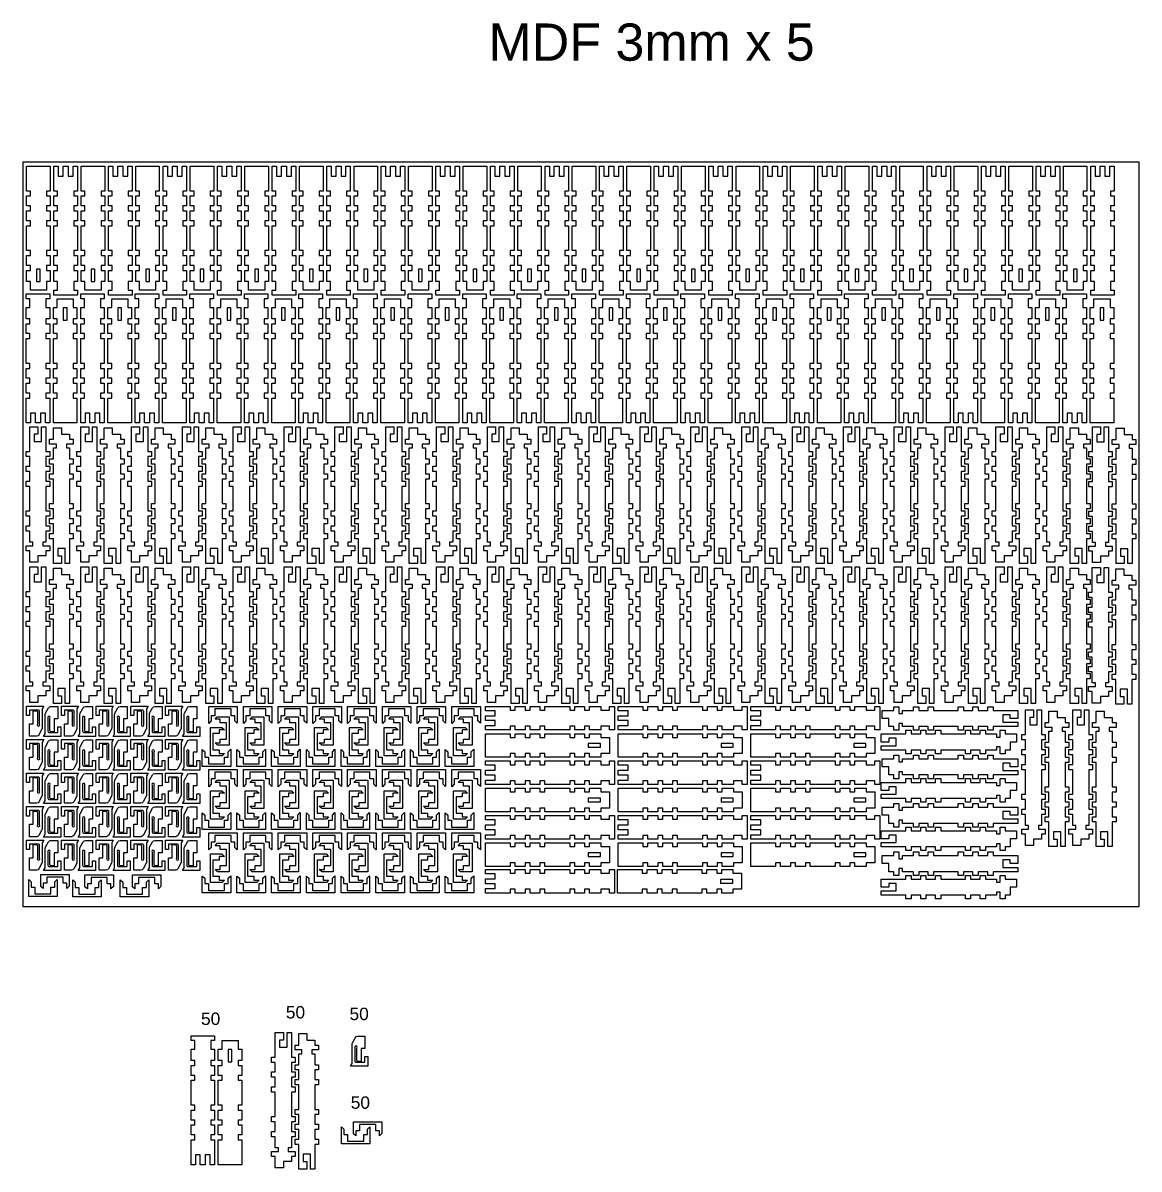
# Model space of a CAD drawing. Header units: millimetres. Extents: x 0 to 1902, y -212 to 712.
# Drawn here: x 1002 to 1902, y -212 to 712 of the extents above; entities that cross this region are included whole.
import ezdxf

# ---------------------------------------------------------------- set-up
doc = ezdxf.new("R2010")
doc.units = ezdxf.units.MM
doc.header["$MEASUREMENT"] = 0

# ---------------------------------------------------------------- blocks, each defined once
blk = doc.blocks.new('*U10')
for points in [[(-4.3, 3.49), (-17.3, 3.49), (-17.3, 10.49), (-20.3, 10.49), (-20.3, 19.49), (-17.3, 19.49), (-17.3, 23.49), (-20.3, 23.49), (-20.3, 31.49), (-17.3, 31.49), (-17.3, 35.49), (-20.3, 35.49), (-20.3, 55.49), (-17.3, 55.49), (-17.3, 59.49), (-20.3, 59.49), (-20.3, 67.49), (-17.3, 67.49), (-17.3, 71.49), (-20.3, 71.49), (-20.3, 79.49), (-17.3, 79.49), (-17.3, 83.49), (-20.3, 83.49), (-20.3, 103.49), (-1.3, 103.49), (-1.3, 83.49), (-4.3, 83.49), (-4.3, 79.49), (-1.3, 79.49), (-1.3, 71.49), (-4.3, 71.49), (-4.3, 67.49), (-1.3, 67.49), (-1.3, 59.49), (-4.3, 59.49), (-4.3, 55.49), (-1.3, 55.49), (-1.3, 35.49), (-4.3, 35.49), (-4.3, 31.49), (-1.3, 31.49), (-1.3, 23.49), (-4.3, 23.49), (-4.3, 19.49), (-1.3, 19.49), (-1.3, 10.49), (-4.3, 10.49)], [(9.2, 95.49), (9.2, 103.49), (13.2, 103.49), (13.2, 95.49), (17.2, 95.49), (17.2, 103.49), (20.7, 103.49), (20.7, 83.49), (17.7, 83.49), (17.7, 79.49), (20.7, 79.49), (20.7, 71.49), (17.7, 71.49), (17.7, 67.49), (20.7, 67.49), (20.7, 59.49), (17.7, 59.49), (17.7, 55.49), (20.7, 55.49), (20.7, 35.49), (17.7, 35.49), (17.7, 31.49), (20.7, 31.49), (20.7, 23.49), (17.7, 23.49), (17.7, 19.49), (20.7, 19.49), (20.7, 10.49), (17.7, 10.49), (17.7, 3.49), (20.7, 3.49), (20.7, -0.51), (1.7, -0.51), (1.7, 3.49), (4.7, 3.49), (4.7, 10.49), (1.7, 10.49), (1.7, 19.49), (4.7, 19.49), (4.7, 23.49), (1.7, 23.49), (1.7, 31.49), (4.7, 31.49), (4.7, 35.49), (1.7, 35.49), (1.7, 55.49), (4.7, 55.49), (4.7, 59.49), (1.7, 59.49), (1.7, 67.49), (4.7, 67.49), (4.7, 71.49), (1.7, 71.49), (1.7, 79.49), (4.7, 79.49), (4.7, 83.49), (1.7, 83.49), (1.7, 103.49), (5.2, 103.49), (5.2, 95.49)], [(-12.3, 20.49), (-12.3, 10.61), (-9.3, 10.61), (-9.3, 20.49)], [(-9.2, -95.49), (-9.2, -103.49), (-13.2, -103.49), (-13.2, -95.49), (-17.2, -95.49), (-17.2, -103.49), (-20.7, -103.49), (-20.7, -83.49), (-17.7, -83.49), (-17.7, -79.49), (-20.7, -79.49), (-20.7, -71.49), (-17.7, -71.49), (-17.7, -67.49), (-20.7, -67.49), (-20.7, -59.49), (-17.7, -59.49), (-17.7, -55.49), (-20.7, -55.49), (-20.7, -35.49), (-17.7, -35.49), (-17.7, -31.49), (-20.7, -31.49), (-20.7, -23.49), (-17.7, -23.49), (-17.7, -19.49), (-20.7, -19.49), (-20.7, -10.49), (-17.7, -10.49), (-17.7, -3.49), (-20.7, -3.49), (-20.7, 0.51), (-1.7, 0.51), (-1.7, -3.49), (-4.7, -3.49), (-4.7, -10.49), (-1.7, -10.49), (-1.7, -19.49), (-4.7, -19.49), (-4.7, -23.49), (-1.7, -23.49), (-1.7, -31.49), (-4.7, -31.49), (-4.7, -35.49), (-1.7, -35.49), (-1.7, -55.49), (-4.7, -55.49), (-4.7, -59.49), (-1.7, -59.49), (-1.7, -67.49), (-4.7, -67.49), (-4.7, -71.49), (-1.7, -71.49), (-1.7, -79.49), (-4.7, -79.49), (-4.7, -83.49), (-1.7, -83.49), (-1.7, -103.49), (-5.2, -103.49), (-5.2, -95.49)], [(4.3, -3.49), (17.3, -3.49), (17.3, -10.49), (20.3, -10.49), (20.3, -19.49), (17.3, -19.49), (17.3, -23.49), (20.3, -23.49), (20.3, -31.49), (17.3, -31.49), (17.3, -35.49), (20.3, -35.49), (20.3, -55.49), (17.3, -55.49), (17.3, -59.49), (20.3, -59.49), (20.3, -67.49), (17.3, -67.49), (17.3, -71.49), (20.3, -71.49), (20.3, -79.49), (17.3, -79.49), (17.3, -83.49), (20.3, -83.49), (20.3, -103.49), (1.3, -103.49), (1.3, -83.49), (4.3, -83.49), (4.3, -79.49), (1.3, -79.49), (1.3, -71.49), (4.3, -71.49), (4.3, -67.49), (1.3, -67.49), (1.3, -59.49), (4.3, -59.49), (4.3, -55.49), (1.3, -55.49), (1.3, -35.49), (4.3, -35.49), (4.3, -31.49), (1.3, -31.49), (1.3, -23.49), (4.3, -23.49), (4.3, -19.49), (1.3, -19.49), (1.3, -10.49), (4.3, -10.49)], [(12.3, -20.49), (12.3, -10.61), (9.3, -10.61), (9.3, -20.49)]]:
    blk.add_lwpolyline(points, close=True)
blk = doc.blocks.new('*U11')
at = {"color": 0, "linetype": 'ByBlock', "lineweight": -2, "transparency": 16777216}
for p in [(0, 0), (44, 0), (88, 0), (132, 0), (176, 0), (220, 0), (264, 0), (308, 0), (352, 0), (396, 0), (440, 0), (484, 0), (528, 0), (572, 0), (616, 0), (660, 0), (704, 0), (748, 0), (792, 0), (836, 0)]:
    blk.add_blockref('*U10', p, dxfattribs=at)
blk = doc.blocks.new('*U12')
for points in [[(-9.48, 55.07), (-9.48, 48.94), (-12.48, 48.94), (-12.48, 43.07), (-6.48, 43.07), (-6.48, 55.07), (-2.98, 55.07), (-2.98, 35.19), (0.02, 35.19), (0.02, 30.94), (-2.98, 30.94), (-2.98, 23.19), (0.02, 23.19), (0.02, 18.94), (-2.98, 18.94), (-2.98, 11.19), (0.02, 11.19), (0.02, 6.94), (-2.98, 6.94), (-2.98, -12.81), (0.02, -12.81), (0.02, -17.06), (-2.98, -17.06), (-2.98, -24.81), (0.02, -24.81), (0.02, -29.06), (-2.98, -29.06), (-2.98, -37.93), (-5.48, -37.93), (-5.48, -40.93), (0.02, -40.93), (0.02, -44.93), (-2.98, -44.93), (-2.98, -48.93), (-9.48, -48.93), (-9.48, -54.13), (-15.98, -54.13), (-15.98, -44.93), (-18.98, -44.93), (-18.98, -40.93), (-13.48, -40.93), (-13.48, -37.93), (-15.98, -37.93), (-15.98, -29.06), (-18.98, -29.06), (-18.98, -24.81), (-15.98, -24.81), (-15.98, -17.06), (-18.98, -17.06), (-18.98, -12.81), (-15.98, -12.81), (-15.98, 6.94), (-18.98, 6.94), (-18.98, 11.19), (-15.98, 11.19), (-15.98, 18.94), (-18.98, 18.94), (-18.98, 23.19), (-15.98, 23.19), (-15.98, 30.94), (-18.98, 30.94), (-18.98, 35.19), (-15.98, 35.19), (-15.98, 55.07)], [(9.48, -48.94), (9.48, -55.07), (2.98, -55.07), (2.98, -35.19), (-0.02, -35.19), (-0.02, -30.94), (2.98, -30.94), (2.98, -23.19), (-0.02, -23.19), (-0.02, -18.94), (2.98, -18.94), (2.98, -11.19), (-0.02, -11.19), (-0.02, -6.94), (2.98, -6.94), (2.98, 12.81), (-0.02, 12.81), (-0.02, 17.06), (2.98, 17.06), (2.98, 24.81), (-0.02, 24.81), (-0.02, 29.06), (2.98, 29.06), (2.98, 37.93), (5.48, 37.93), (5.48, 40.93), (-0.02, 40.93), (-0.02, 44.93), (2.98, 44.93), (2.98, 54.13), (9.48, 54.13), (9.48, 48.93), (15.98, 48.93), (15.98, 44.93), (18.98, 44.93), (18.98, 40.93), (13.48, 40.93), (13.48, 37.93), (15.98, 37.93), (15.98, 29.06), (18.98, 29.06), (18.98, 24.81), (15.98, 24.81), (15.98, 17.06), (18.98, 17.06), (18.98, 12.81), (15.98, 12.81), (15.98, -6.94), (18.98, -6.94), (18.98, -11.19), (15.98, -11.19), (15.98, -18.94), (18.98, -18.94), (18.98, -23.19), (15.98, -23.19), (15.98, -30.94), (18.98, -30.94), (18.98, -35.19), (15.98, -35.19), (15.98, -55.07), (12.48, -55.07), (12.48, -43.07), (6.48, -43.07), (6.48, -48.94)]]:
    blk.add_lwpolyline(points, close=True)
blk = doc.blocks.new('*U13')
at = {"color": 0, "linetype": 'ByBlock', "lineweight": -2, "transparency": 16777216}
for p in [(0, 0), (41, 0), (82, 0), (123, 0), (164, 0), (205, 0), (246, 0), (287, 0), (328, 0), (369, 0), (410, 0), (451, 0), (492, 0), (533, 0), (574, 0), (615, 0), (656, 0), (697, 0), (738, 0), (779, 0), (820, 0), (0, -113), (41, -113), (82, -113), (123, -113), (164, -113), (205, -113), (246, -113), (287, -113), (328, -113), (369, -113), (410, -113), (451, -113), (492, -113), (533, -113), (574, -113), (615, -113), (656, -113), (697, -113), (738, -113), (779, -113), (820, -113)]:
    blk.add_blockref('*U12', p, dxfattribs=at)
blk = doc.blocks.new('*U14')
for points in [[(-6.04, 8.57, -0.414214), (-5.04, 7.57), (-5.04, -2.45, 1.863325), (-3.39, -2.45), (-3.39, 8.07, 0.414214), (-4.39, 9.07), (-11.38, 9.07), (-11.38, 4.57), (-13.78, 4.57), (-13.78, 12.27), (0.12, 12.27), (-1.19, 10.01), (-1.19, -5.5, -0.122951), (-1.42, -6.44), (-3.82, -10.94, -0.277148), (-5.58, -12), (-11.38, -12), (-11.38, -2), (-8.38, -2), (-8.38, 8.57)], [(6.04, -8.57, -0.414214), (5.04, -7.57), (5.04, 2.45, 1.863325), (3.39, 2.45), (3.39, -8.07, 0.414214), (4.39, -9.07), (11.38, -9.07), (11.38, -4.57), (13.78, -4.57), (13.78, -12.27), (-0.12, -12.27), (1.19, -10.01), (1.19, 5.5, -0.122951), (1.42, 6.44), (3.82, 10.94, -0.277148), (5.58, 12), (11.38, 12), (11.38, 2), (8.38, 2), (8.38, -8.57)]]:
    blk.add_lwpolyline(points, format="xyb", close=True)
blk = doc.blocks.new('*U15')
at = {"color": 0, "linetype": 'ByBlock', "lineweight": -2, "transparency": 16777216}
for p in [(0, 0), (28, 0), (56, 0), (84, 0), (112, 0), (0, -27), (28, -27), (56, -27), (84, -27), (112, -27), (0, -54), (28, -54), (56, -54), (84, -54), (112, -54), (0, -81), (28, -81), (56, -81), (84, -81), (112, -81), (0, -108), (28, -108), (56, -108), (84, -108), (112, -108)]:
    blk.add_blockref('*U14', p, dxfattribs=at)
blk = doc.blocks.new('*U16')
for points in [[(-3.86, 22.16), (-3.86, 16.66), (-6.86, 16.66), (-6.86, 12.42), (-8.86, 10.42), (-8.86, 24.16), (14.14, 24.16), (14.14, 10.62), (12.14, 12.42), (12.14, 16.66), (9.14, 16.66), (9.14, 22.16)], [(0.47, -2.22), (5.49, -2.22), (5.49, 10.78), (0.47, 10.78), (0.47, 13.78), (-3.77, 13.78), (-1.97, 15.78), (7.49, 15.78), (7.49, -7.22), (-1.77, -7.22), (-3.77, -5.22), (0.47, -5.22)], [(-0.47, 2.22), (-5.49, 2.22), (-5.49, -10.78), (-0.47, -10.78), (-0.47, -13.78), (3.77, -13.78), (1.97, -15.78), (-7.49, -15.78), (-7.49, 7.22), (1.77, 7.22), (3.77, 5.22), (-0.47, 5.22)], [(3.86, -22.16), (3.86, -16.66), (6.86, -16.66), (6.86, -12.42), (8.86, -10.42), (8.86, -24.16), (-14.14, -24.16), (-14.14, -10.62), (-12.14, -12.42), (-12.14, -16.66), (-9.14, -16.66), (-9.14, -22.16)]]:
    blk.add_lwpolyline(points, close=True)
blk = doc.blocks.new('*U17')
at = {"color": 0, "linetype": 'ByBlock', "lineweight": -2, "transparency": 16777216}
for p in [(0, 0), (28, 0), (56, 0), (84, 0), (112, 0), (140, 0), (168, 0), (196, 0), (0, -51), (28, -51), (56, -51), (84, -51), (112, -51), (140, -51), (168, -51), (196, -51), (0, -102), (28, -102), (56, -102), (84, -102), (112, -102), (140, -102), (168, -102), (196, -102)]:
    blk.add_blockref('*U16', p, dxfattribs=at)
blk = doc.blocks.new('*U18')
for points in [[(-44, 9), (-52, 9), (-52, 13), (-44, 13), (-44, 17), (-52, 17), (-52, 20.5), (-32, 20.5), (-32, 17.5), (-28, 17.5), (-28, 20.5), (-20, 20.5), (-20, 17.5), (-16, 17.5), (-16, 20.5), (-8, 20.5), (-8, 17.5), (-4, 17.5), (-4, 20.5), (16, 20.5), (16, 17.5), (20, 17.5), (20, 20.5), (28, 20.5), (28, 17.5), (32, 17.5), (32, 20.5), (41, 20.5), (41, 17.5), (48, 17.5), (48, 20.5), (52, 20.5), (52, 1.5), (48, 1.5), (48, 4.5), (41, 4.5), (41, 1.5), (32, 1.5), (32, 4.5), (28, 4.5), (28, 1.5), (20, 1.5), (20, 4.5), (16, 4.5), (16, 1.5), (-4, 1.5), (-4, 4.5), (-8, 4.5), (-8, 1.5), (-16, 1.5), (-16, 4.5), (-20, 4.5), (-20, 1.5), (-28, 1.5), (-28, 4.5), (-32, 4.5), (-32, 1.5), (-52, 1.5), (-52, 5), (-44, 5)], [(48, -4.5), (48, -17.5), (41, -17.5), (41, -20.5), (32, -20.5), (32, -17.5), (28, -17.5), (28, -20.5), (20, -20.5), (20, -17.5), (16, -17.5), (16, -20.5), (-4, -20.5), (-4, -17.5), (-8, -17.5), (-8, -20.5), (-16, -20.5), (-16, -17.5), (-20, -17.5), (-20, -20.5), (-28, -20.5), (-28, -17.5), (-32, -17.5), (-32, -20.5), (-52, -20.5), (-52, -1.5), (-32, -1.5), (-32, -4.5), (-28, -4.5), (-28, -1.5), (-20, -1.5), (-20, -4.5), (-16, -4.5), (-16, -1.5), (-8, -1.5), (-8, -4.5), (-4, -4.5), (-4, -1.5), (16, -1.5), (16, -4.5), (20, -4.5), (20, -1.5), (28, -1.5), (28, -4.5), (32, -4.5), (32, -1.5), (41, -1.5), (41, -4.5)], [(31, -12.5), (40.88, -12.5), (40.88, -9.5), (31, -9.5)]]:
    blk.add_lwpolyline(points, close=True)
blk = doc.blocks.new('*U19')
at = {"color": 0, "linetype": 'ByBlock', "lineweight": -2, "transparency": 16777216}
for p in [(0, 0), (107, 0), (214, 0), (0, -44), (107, -44), (214, -44), (0, -88), (107, -88), (214, -88)]:
    blk.add_blockref('*U18', p, dxfattribs=at)
blk = doc.blocks.new('*U20')
for points in [[(55.07, 9.48), (48.94, 9.48), (48.94, 12.48), (43.07, 12.48), (43.07, 6.48), (55.07, 6.48), (55.07, 2.98), (35.19, 2.98), (35.19, -0.02), (30.94, -0.02), (30.94, 2.98), (23.19, 2.98), (23.19, -0.02), (18.94, -0.02), (18.94, 2.98), (11.19, 2.98), (11.19, -0.02), (6.94, -0.02), (6.94, 2.98), (-12.81, 2.98), (-12.81, -0.02), (-17.06, -0.02), (-17.06, 2.98), (-24.81, 2.98), (-24.81, -0.02), (-29.06, -0.02), (-29.06, 2.98), (-37.93, 2.98), (-37.93, 5.48), (-40.93, 5.48), (-40.93, -0.02), (-44.93, -0.02), (-44.93, 2.98), (-48.93, 2.98), (-48.93, 9.48), (-54.13, 9.48), (-54.13, 15.98), (-44.93, 15.98), (-44.93, 18.98), (-40.93, 18.98), (-40.93, 13.48), (-37.93, 13.48), (-37.93, 15.98), (-29.06, 15.98), (-29.06, 18.98), (-24.81, 18.98), (-24.81, 15.98), (-17.06, 15.98), (-17.06, 18.98), (-12.81, 18.98), (-12.81, 15.98), (6.94, 15.98), (6.94, 18.98), (11.19, 18.98), (11.19, 15.98), (18.94, 15.98), (18.94, 18.98), (23.19, 18.98), (23.19, 15.98), (30.94, 15.98), (30.94, 18.98), (35.19, 18.98), (35.19, 15.98), (55.07, 15.98)], [(-48.94, -9.48), (-55.07, -9.48), (-55.07, -2.98), (-35.19, -2.98), (-35.19, 0.02), (-30.94, 0.02), (-30.94, -2.98), (-23.19, -2.98), (-23.19, 0.02), (-18.94, 0.02), (-18.94, -2.98), (-11.19, -2.98), (-11.19, 0.02), (-6.94, 0.02), (-6.94, -2.98), (12.81, -2.98), (12.81, 0.02), (17.06, 0.02), (17.06, -2.98), (24.81, -2.98), (24.81, 0.02), (29.06, 0.02), (29.06, -2.98), (37.93, -2.98), (37.93, -5.48), (40.93, -5.48), (40.93, 0.02), (44.93, 0.02), (44.93, -2.98), (54.13, -2.98), (54.13, -9.48), (48.93, -9.48), (48.93, -15.98), (44.93, -15.98), (44.93, -18.98), (40.93, -18.98), (40.93, -13.48), (37.93, -13.48), (37.93, -15.98), (29.06, -15.98), (29.06, -18.98), (24.81, -18.98), (24.81, -15.98), (17.06, -15.98), (17.06, -18.98), (12.81, -18.98), (12.81, -15.98), (-6.94, -15.98), (-6.94, -18.98), (-11.19, -18.98), (-11.19, -15.98), (-18.94, -15.98), (-18.94, -18.98), (-23.19, -18.98), (-23.19, -15.98), (-30.94, -15.98), (-30.94, -18.98), (-35.19, -18.98), (-35.19, -15.98), (-55.07, -15.98), (-55.07, -12.48), (-43.07, -12.48), (-43.07, -6.48), (-48.94, -6.48)]]:
    blk.add_lwpolyline(points, close=True)
blk = doc.blocks.new('*U21')
at = {"color": 0, "linetype": 'ByBlock', "lineweight": -2, "transparency": 16777216}
for p in [(0, 0), (0, -39), (0, -78), (0, -117)]:
    blk.add_blockref('*U20', p, dxfattribs=at)

msp = doc.modelspace()

# ---------------------------------------------------------------- linework, layer by layer
at = {"linetype": 'Continuous'}
msp.add_lwpolyline([(1001.85, 0), (1901.85, 0), (1901.85, 600), (1001.85, 600)], close=True, dxfattribs=at)
for points in [[(1870.77, 386.55), (1870.77, 380.42), (1867.77, 380.42), (1867.77, 374.55), (1873.77, 374.55), (1873.77, 386.55), (1877.27, 386.55), (1877.27, 366.67), (1880.27, 366.67), (1880.27, 362.42), (1877.27, 362.42), (1877.27, 354.67), (1880.27, 354.67), (1880.27, 350.42), (1877.27, 350.42), (1877.27, 342.67), (1880.27, 342.67), (1880.27, 338.42), (1877.27, 338.42), (1877.27, 318.67), (1880.27, 318.67), (1880.27, 314.42), (1877.27, 314.42), (1877.27, 306.67), (1880.27, 306.67), (1880.27, 302.42), (1877.27, 302.42), (1877.27, 293.55), (1874.77, 293.55), (1874.77, 290.55), (1880.27, 290.55), (1880.27, 286.55), (1877.27, 286.55), (1877.27, 282.55), (1870.77, 282.55), (1870.77, 277.35), (1864.27, 277.35), (1864.27, 286.55), (1861.27, 286.55), (1861.27, 290.55), (1866.77, 290.55), (1866.77, 293.55), (1864.27, 293.55), (1864.27, 302.42), (1861.27, 302.42), (1861.27, 306.67), (1864.27, 306.67), (1864.27, 314.42), (1861.27, 314.42), (1861.27, 318.67), (1864.27, 318.67), (1864.27, 338.42), (1861.27, 338.42), (1861.27, 342.67), (1864.27, 342.67), (1864.27, 350.42), (1861.27, 350.42), (1861.27, 354.67), (1864.27, 354.67), (1864.27, 362.42), (1861.27, 362.42), (1861.27, 366.67), (1864.27, 366.67), (1864.27, 386.55)], [(1889.74, 282.54), (1889.74, 276.41), (1883.24, 276.41), (1883.24, 296.29), (1880.24, 296.29), (1880.24, 300.54), (1883.24, 300.54), (1883.24, 308.29), (1880.24, 308.29), (1880.24, 312.54), (1883.24, 312.54), (1883.24, 320.29), (1880.24, 320.29), (1880.24, 324.54), (1883.24, 324.54), (1883.24, 344.29), (1880.24, 344.29), (1880.24, 348.54), (1883.24, 348.54), (1883.24, 356.29), (1880.24, 356.29), (1880.24, 360.54), (1883.24, 360.54), (1883.24, 369.41), (1885.74, 369.41), (1885.74, 372.41), (1880.24, 372.41), (1880.24, 376.41), (1883.24, 376.41), (1883.24, 385.61), (1889.74, 385.61), (1889.74, 380.41), (1896.24, 380.41), (1896.24, 376.41), (1899.24, 376.41), (1899.24, 372.41), (1893.74, 372.41), (1893.74, 369.41), (1896.24, 369.41), (1896.24, 360.54), (1899.24, 360.54), (1899.24, 356.29), (1896.24, 356.29), (1896.24, 348.54), (1899.24, 348.54), (1899.24, 344.29), (1896.24, 344.29), (1896.24, 324.54), (1899.24, 324.54), (1899.24, 320.29), (1896.24, 320.29), (1896.24, 312.54), (1899.24, 312.54), (1899.24, 308.29), (1896.24, 308.29), (1896.24, 300.54), (1899.24, 300.54), (1899.24, 296.29), (1896.24, 296.29), (1896.24, 276.41), (1892.74, 276.41), (1892.74, 288.41), (1886.74, 288.41), (1886.74, 282.54)], [(1870.65, 273.25), (1870.65, 267.13), (1867.65, 267.13), (1867.65, 261.25), (1873.65, 261.25), (1873.65, 273.25), (1877.15, 273.25), (1877.15, 253.38), (1880.15, 253.38), (1880.15, 249.13), (1877.15, 249.13), (1877.15, 241.38), (1880.15, 241.38), (1880.15, 237.13), (1877.15, 237.13), (1877.15, 229.38), (1880.15, 229.38), (1880.15, 225.13), (1877.15, 225.13), (1877.15, 205.38), (1880.15, 205.38), (1880.15, 201.13), (1877.15, 201.13), (1877.15, 193.38), (1880.15, 193.38), (1880.15, 189.13), (1877.15, 189.13), (1877.15, 180.25), (1874.65, 180.25), (1874.65, 177.25), (1880.15, 177.25), (1880.15, 173.25), (1877.15, 173.25), (1877.15, 169.25), (1870.65, 169.25), (1870.65, 164.05), (1864.15, 164.05), (1864.15, 173.25), (1861.15, 173.25), (1861.15, 177.25), (1866.65, 177.25), (1866.65, 180.25), (1864.15, 180.25), (1864.15, 189.13), (1861.15, 189.13), (1861.15, 193.38), (1864.15, 193.38), (1864.15, 201.13), (1861.15, 201.13), (1861.15, 205.38), (1864.15, 205.38), (1864.15, 225.13), (1861.15, 225.13), (1861.15, 229.38), (1864.15, 229.38), (1864.15, 237.13), (1861.15, 237.13), (1861.15, 241.38), (1864.15, 241.38), (1864.15, 249.13), (1861.15, 249.13), (1861.15, 253.38), (1864.15, 253.38), (1864.15, 273.25)], [(1889.62, 169.24), (1889.62, 163.12), (1883.12, 163.12), (1883.12, 182.99), (1880.12, 182.99), (1880.12, 187.24), (1883.12, 187.24), (1883.12, 194.99), (1880.12, 194.99), (1880.12, 199.24), (1883.12, 199.24), (1883.12, 206.99), (1880.12, 206.99), (1880.12, 211.24), (1883.12, 211.24), (1883.12, 230.99), (1880.12, 230.99), (1880.12, 235.24), (1883.12, 235.24), (1883.12, 242.99), (1880.12, 242.99), (1880.12, 247.24), (1883.12, 247.24), (1883.12, 256.12), (1885.62, 256.12), (1885.62, 259.12), (1880.12, 259.12), (1880.12, 263.12), (1883.12, 263.12), (1883.12, 272.32), (1889.62, 272.32), (1889.62, 267.12), (1896.12, 267.12), (1896.12, 263.12), (1899.12, 263.12), (1899.12, 259.12), (1893.62, 259.12), (1893.62, 256.12), (1896.12, 256.12), (1896.12, 247.24), (1899.12, 247.24), (1899.12, 242.99), (1896.12, 242.99), (1896.12, 235.24), (1899.12, 235.24), (1899.12, 230.99), (1896.12, 230.99), (1896.12, 211.24), (1899.12, 211.24), (1899.12, 206.99), (1896.12, 206.99), (1896.12, 199.24), (1899.12, 199.24), (1899.12, 194.99), (1896.12, 194.99), (1896.12, 187.24), (1899.12, 187.24), (1899.12, 182.99), (1896.12, 182.99), (1896.12, 163.12), (1892.62, 163.12), (1892.62, 175.12), (1886.62, 175.12), (1886.62, 169.24)], [(1816.74, 158.43), (1816.74, 152.3), (1813.74, 152.3), (1813.74, 146.43), (1819.74, 146.43), (1819.74, 158.43), (1823.24, 158.43), (1823.24, 138.55), (1826.24, 138.55), (1826.24, 134.3), (1823.24, 134.3), (1823.24, 126.55), (1826.24, 126.55), (1826.24, 122.3), (1823.24, 122.3), (1823.24, 114.55), (1826.24, 114.55), (1826.24, 110.3), (1823.24, 110.3), (1823.24, 90.55), (1826.24, 90.55), (1826.24, 86.3), (1823.24, 86.3), (1823.24, 78.55), (1826.24, 78.55), (1826.24, 74.3), (1823.24, 74.3), (1823.24, 65.43), (1820.74, 65.43), (1820.74, 62.43), (1826.24, 62.43), (1826.24, 58.43), (1823.24, 58.43), (1823.24, 54.43), (1816.74, 54.43), (1816.74, 49.23), (1810.24, 49.23), (1810.24, 58.43), (1807.24, 58.43), (1807.24, 62.43), (1812.74, 62.43), (1812.74, 65.43), (1810.24, 65.43), (1810.24, 74.3), (1807.24, 74.3), (1807.24, 78.55), (1810.24, 78.55), (1810.24, 86.3), (1807.24, 86.3), (1807.24, 90.55), (1810.24, 90.55), (1810.24, 110.3), (1807.24, 110.3), (1807.24, 114.55), (1810.24, 114.55), (1810.24, 122.3), (1807.24, 122.3), (1807.24, 126.55), (1810.24, 126.55), (1810.24, 134.3), (1807.24, 134.3), (1807.24, 138.55), (1810.24, 138.55), (1810.24, 158.43)], [(1835.71, 54.42), (1835.71, 48.29), (1829.21, 48.29), (1829.21, 68.17), (1826.21, 68.17), (1826.21, 72.42), (1829.21, 72.42), (1829.21, 80.17), (1826.21, 80.17), (1826.21, 84.42), (1829.21, 84.42), (1829.21, 92.17), (1826.21, 92.17), (1826.21, 96.42), (1829.21, 96.42), (1829.21, 116.17), (1826.21, 116.17), (1826.21, 120.42), (1829.21, 120.42), (1829.21, 128.17), (1826.21, 128.17), (1826.21, 132.42), (1829.21, 132.42), (1829.21, 141.29), (1831.71, 141.29), (1831.71, 144.29), (1826.21, 144.29), (1826.21, 148.29), (1829.21, 148.29), (1829.21, 157.49), (1835.71, 157.49), (1835.71, 152.29), (1842.21, 152.29), (1842.21, 148.29), (1845.21, 148.29), (1845.21, 144.29), (1839.71, 144.29), (1839.71, 141.29), (1842.21, 141.29), (1842.21, 132.42), (1845.21, 132.42), (1845.21, 128.17), (1842.21, 128.17), (1842.21, 120.42), (1845.21, 120.42), (1845.21, 116.17), (1842.21, 116.17), (1842.21, 96.42), (1845.21, 96.42), (1845.21, 92.17), (1842.21, 92.17), (1842.21, 84.42), (1845.21, 84.42), (1845.21, 80.17), (1842.21, 80.17), (1842.21, 72.42), (1845.21, 72.42), (1845.21, 68.17), (1842.21, 68.17), (1842.21, 48.29), (1838.71, 48.29), (1838.71, 60.29), (1832.71, 60.29), (1832.71, 54.42)], [(1854.8, 158.43), (1854.8, 152.3), (1851.8, 152.3), (1851.8, 146.43), (1857.8, 146.43), (1857.8, 158.43), (1861.3, 158.43), (1861.3, 138.55), (1864.3, 138.55), (1864.3, 134.3), (1861.3, 134.3), (1861.3, 126.55), (1864.3, 126.55), (1864.3, 122.3), (1861.3, 122.3), (1861.3, 114.55), (1864.3, 114.55), (1864.3, 110.3), (1861.3, 110.3), (1861.3, 90.55), (1864.3, 90.55), (1864.3, 86.3), (1861.3, 86.3), (1861.3, 78.55), (1864.3, 78.55), (1864.3, 74.3), (1861.3, 74.3), (1861.3, 65.43), (1858.8, 65.43), (1858.8, 62.43), (1864.3, 62.43), (1864.3, 58.43), (1861.3, 58.43), (1861.3, 54.43), (1854.8, 54.43), (1854.8, 49.23), (1848.3, 49.23), (1848.3, 58.43), (1845.3, 58.43), (1845.3, 62.43), (1850.8, 62.43), (1850.8, 65.43), (1848.3, 65.43), (1848.3, 74.3), (1845.3, 74.3), (1845.3, 78.55), (1848.3, 78.55), (1848.3, 86.3), (1845.3, 86.3), (1845.3, 90.55), (1848.3, 90.55), (1848.3, 110.3), (1845.3, 110.3), (1845.3, 114.55), (1848.3, 114.55), (1848.3, 122.3), (1845.3, 122.3), (1845.3, 126.55), (1848.3, 126.55), (1848.3, 134.3), (1845.3, 134.3), (1845.3, 138.55), (1848.3, 138.55), (1848.3, 158.43)], [(1873.77, 54.42), (1873.77, 48.29), (1867.27, 48.29), (1867.27, 68.17), (1864.27, 68.17), (1864.27, 72.42), (1867.27, 72.42), (1867.27, 80.17), (1864.27, 80.17), (1864.27, 84.42), (1867.27, 84.42), (1867.27, 92.17), (1864.27, 92.17), (1864.27, 96.42), (1867.27, 96.42), (1867.27, 116.17), (1864.27, 116.17), (1864.27, 120.42), (1867.27, 120.42), (1867.27, 128.17), (1864.27, 128.17), (1864.27, 132.42), (1867.27, 132.42), (1867.27, 141.29), (1869.77, 141.29), (1869.77, 144.29), (1864.27, 144.29), (1864.27, 148.29), (1867.27, 148.29), (1867.27, 157.49), (1873.77, 157.49), (1873.77, 152.29), (1880.27, 152.29), (1880.27, 148.29), (1883.27, 148.29), (1883.27, 144.29), (1877.77, 144.29), (1877.77, 141.29), (1880.27, 141.29), (1880.27, 132.42), (1883.27, 132.42), (1883.27, 128.17), (1880.27, 128.17), (1880.27, 120.42), (1883.27, 120.42), (1883.27, 116.17), (1880.27, 116.17), (1880.27, 96.42), (1883.27, 96.42), (1883.27, 92.17), (1880.27, 92.17), (1880.27, 84.42), (1883.27, 84.42), (1883.27, 80.17), (1880.27, 80.17), (1880.27, 72.42), (1883.27, 72.42), (1883.27, 68.17), (1880.27, 68.17), (1880.27, 48.29), (1876.77, 48.29), (1876.77, 60.29), (1870.77, 60.29), (1870.77, 54.42)], [(1382.75, 18.41), (1374.75, 18.41), (1374.75, 22.41), (1382.75, 22.41), (1382.75, 26.41), (1374.75, 26.41), (1374.75, 29.91), (1394.75, 29.91), (1394.75, 26.91), (1398.75, 26.91), (1398.75, 29.91), (1406.75, 29.91), (1406.75, 26.91), (1410.75, 26.91), (1410.75, 29.91), (1418.75, 29.91), (1418.75, 26.91), (1422.75, 26.91), (1422.75, 29.91), (1442.75, 29.91), (1442.75, 26.91), (1446.75, 26.91), (1446.75, 29.91), (1454.75, 29.91), (1454.75, 26.91), (1458.75, 26.91), (1458.75, 29.91), (1467.75, 29.91), (1467.75, 26.91), (1474.75, 26.91), (1474.75, 29.91), (1478.75, 29.91), (1478.75, 10.91), (1474.75, 10.91), (1474.75, 13.91), (1467.75, 13.91), (1467.75, 10.91), (1458.75, 10.91), (1458.75, 13.91), (1454.75, 13.91), (1454.75, 10.91), (1446.75, 10.91), (1446.75, 13.91), (1442.75, 13.91), (1442.75, 10.91), (1422.75, 10.91), (1422.75, 13.91), (1418.75, 13.91), (1418.75, 10.91), (1410.75, 10.91), (1410.75, 13.91), (1406.75, 13.91), (1406.75, 10.91), (1398.75, 10.91), (1398.75, 13.91), (1394.75, 13.91), (1394.75, 10.91), (1374.75, 10.91), (1374.75, 14.41), (1382.75, 14.41)], [(1581.3, 26.91), (1581.3, 13.91), (1574.3, 13.91), (1574.3, 10.91), (1565.3, 10.91), (1565.3, 13.91), (1561.3, 13.91), (1561.3, 10.91), (1553.3, 10.91), (1553.3, 13.91), (1549.3, 13.91), (1549.3, 10.91), (1529.3, 10.91), (1529.3, 13.91), (1525.3, 13.91), (1525.3, 10.91), (1517.3, 10.91), (1517.3, 13.91), (1513.3, 13.91), (1513.3, 10.91), (1505.3, 10.91), (1505.3, 13.91), (1501.3, 13.91), (1501.3, 10.91), (1481.3, 10.91), (1481.3, 29.91), (1501.3, 29.91), (1501.3, 26.91), (1505.3, 26.91), (1505.3, 29.91), (1513.3, 29.91), (1513.3, 26.91), (1517.3, 26.91), (1517.3, 29.91), (1525.3, 29.91), (1525.3, 26.91), (1529.3, 26.91), (1529.3, 29.91), (1549.3, 29.91), (1549.3, 26.91), (1553.3, 26.91), (1553.3, 29.91), (1561.3, 29.91), (1561.3, 26.91), (1565.3, 26.91), (1565.3, 29.91), (1574.3, 29.91), (1574.3, 26.91)], [(1024.49, 10.2), (1024.49, 15.7), (1027.49, 15.7), (1027.49, 19.93), (1029.49, 21.93), (1029.49, 8.2), (1006.49, 8.2), (1006.49, 21.73), (1008.49, 19.93), (1008.49, 15.7), (1011.49, 15.7), (1011.49, 10.2)], [(1034.22, 18.73), (1034.22, 23.75), (1021.22, 23.75), (1021.22, 18.73), (1018.22, 18.73), (1018.22, 14.49), (1016.22, 16.28), (1016.22, 25.75), (1039.22, 25.75), (1039.22, 16.49), (1037.22, 14.49), (1037.22, 18.73)], [(1060.07, 9.89), (1060.07, 15.39), (1063.07, 15.39), (1063.07, 19.63), (1065.07, 21.63), (1065.07, 7.89), (1042.07, 7.89), (1042.07, 21.43), (1044.07, 19.63), (1044.07, 15.39), (1047.07, 15.39), (1047.07, 9.89)], [(1069.8, 18.42), (1069.8, 23.45), (1056.8, 23.45), (1056.8, 18.42), (1053.8, 18.42), (1053.8, 14.18), (1051.8, 15.98), (1051.8, 25.45), (1074.8, 25.45), (1074.8, 16.18), (1072.8, 14.18), (1072.8, 18.42)], [(1098.39, 9.89), (1098.39, 15.39), (1101.39, 15.39), (1101.39, 19.63), (1103.39, 21.63), (1103.39, 7.89), (1080.39, 7.89), (1080.39, 21.43), (1082.39, 19.63), (1082.39, 15.39), (1085.39, 15.39), (1085.39, 9.89)], [(1108.12, 18.42), (1108.12, 23.45), (1095.12, 23.45), (1095.12, 18.42), (1092.12, 18.42), (1092.12, 14.18), (1090.12, 15.98), (1090.12, 25.45), (1113.12, 25.45), (1113.12, 16.18), (1111.12, 14.18), (1111.12, 18.42)], [(1564.3, 18.91), (1574.18, 18.91), (1574.18, 21.91), (1564.3, 21.91)], [(1211.84, -101.48), (1211.84, -107.6), (1208.84, -107.6), (1208.84, -113.48), (1214.84, -113.48), (1214.84, -101.48), (1218.34, -101.48), (1218.34, -121.35), (1221.34, -121.35), (1221.34, -125.6), (1218.34, -125.6), (1218.34, -133.35), (1221.34, -133.35), (1221.34, -137.6), (1218.34, -137.6), (1218.34, -145.35), (1221.34, -145.35), (1221.34, -149.6), (1218.34, -149.6), (1218.34, -169.35), (1221.34, -169.35), (1221.34, -173.6), (1218.34, -173.6), (1218.34, -181.35), (1221.34, -181.35), (1221.34, -185.6), (1218.34, -185.6), (1218.34, -194.48), (1215.84, -194.48), (1215.84, -197.48), (1221.34, -197.48), (1221.34, -201.48), (1218.34, -201.48), (1218.34, -205.48), (1211.84, -205.48), (1211.84, -210.68), (1205.34, -210.68), (1205.34, -201.48), (1202.34, -201.48), (1202.34, -197.48), (1207.84, -197.48), (1207.84, -194.48), (1205.34, -194.48), (1205.34, -185.6), (1202.34, -185.6), (1202.34, -181.35), (1205.34, -181.35), (1205.34, -173.6), (1202.34, -173.6), (1202.34, -169.35), (1205.34, -169.35), (1205.34, -149.6), (1202.34, -149.6), (1202.34, -145.35), (1205.34, -145.35), (1205.34, -137.6), (1202.34, -137.6), (1202.34, -133.35), (1205.34, -133.35), (1205.34, -125.6), (1202.34, -125.6), (1202.34, -121.35), (1205.34, -121.35), (1205.34, -101.48)], [(1148.9, -200.08), (1148.9, -208.08), (1144.9, -208.08), (1144.9, -200.08), (1140.9, -200.08), (1140.9, -208.08), (1137.4, -208.08), (1137.4, -188.08), (1140.4, -188.08), (1140.4, -184.08), (1137.4, -184.08), (1137.4, -176.08), (1140.4, -176.08), (1140.4, -172.08), (1137.4, -172.08), (1137.4, -164.08), (1140.4, -164.08), (1140.4, -160.08), (1137.4, -160.08), (1137.4, -140.08), (1140.4, -140.08), (1140.4, -136.08), (1137.4, -136.08), (1137.4, -128.08), (1140.4, -128.08), (1140.4, -124.08), (1137.4, -124.08), (1137.4, -115.08), (1140.4, -115.08), (1140.4, -108.08), (1137.4, -108.08), (1137.4, -104.08), (1156.4, -104.08), (1156.4, -108.08), (1153.4, -108.08), (1153.4, -115.08), (1156.4, -115.08), (1156.4, -124.08), (1153.4, -124.08), (1153.4, -128.08), (1156.4, -128.08), (1156.4, -136.08), (1153.4, -136.08), (1153.4, -140.08), (1156.4, -140.08), (1156.4, -160.08), (1153.4, -160.08), (1153.4, -164.08), (1156.4, -164.08), (1156.4, -172.08), (1153.4, -172.08), (1153.4, -176.08), (1156.4, -176.08), (1156.4, -184.08), (1153.4, -184.08), (1153.4, -188.08), (1156.4, -188.08), (1156.4, -208.08), (1152.9, -208.08), (1152.9, -200.08)], [(1162.4, -108.08), (1175.4, -108.08), (1175.4, -115.08), (1178.4, -115.08), (1178.4, -124.08), (1175.4, -124.08), (1175.4, -128.08), (1178.4, -128.08), (1178.4, -136.08), (1175.4, -136.08), (1175.4, -140.08), (1178.4, -140.08), (1178.4, -160.08), (1175.4, -160.08), (1175.4, -164.08), (1178.4, -164.08), (1178.4, -172.08), (1175.4, -172.08), (1175.4, -176.08), (1178.4, -176.08), (1178.4, -184.08), (1175.4, -184.08), (1175.4, -188.08), (1178.4, -188.08), (1178.4, -208.08), (1159.4, -208.08), (1159.4, -188.08), (1162.4, -188.08), (1162.4, -184.08), (1159.4, -184.08), (1159.4, -176.08), (1162.4, -176.08), (1162.4, -172.08), (1159.4, -172.08), (1159.4, -164.08), (1162.4, -164.08), (1162.4, -160.08), (1159.4, -160.08), (1159.4, -140.08), (1162.4, -140.08), (1162.4, -136.08), (1159.4, -136.08), (1159.4, -128.08), (1162.4, -128.08), (1162.4, -124.08), (1159.4, -124.08), (1159.4, -115.08), (1162.4, -115.08)], [(1230.81, -205.49), (1230.81, -211.61), (1224.31, -211.61), (1224.31, -191.74), (1221.31, -191.74), (1221.31, -187.49), (1224.31, -187.49), (1224.31, -179.74), (1221.31, -179.74), (1221.31, -175.49), (1224.31, -175.49), (1224.31, -167.74), (1221.31, -167.74), (1221.31, -163.49), (1224.31, -163.49), (1224.31, -143.74), (1221.31, -143.74), (1221.31, -139.49), (1224.31, -139.49), (1224.31, -131.74), (1221.31, -131.74), (1221.31, -127.49), (1224.31, -127.49), (1224.31, -118.61), (1226.81, -118.61), (1226.81, -115.61), (1221.31, -115.61), (1221.31, -111.61), (1224.31, -111.61), (1224.31, -102.41), (1230.81, -102.41), (1230.81, -107.61), (1237.31, -107.61), (1237.31, -111.61), (1240.31, -111.61), (1240.31, -115.61), (1234.81, -115.61), (1234.81, -118.61), (1237.31, -118.61), (1237.31, -127.49), (1240.31, -127.49), (1240.31, -131.74), (1237.31, -131.74), (1237.31, -139.49), (1240.31, -139.49), (1240.31, -143.74), (1237.31, -143.74), (1237.31, -163.49), (1240.31, -163.49), (1240.31, -167.74), (1237.31, -167.74), (1237.31, -175.49), (1240.31, -175.49), (1240.31, -179.74), (1237.31, -179.74), (1237.31, -187.49), (1240.31, -187.49), (1240.31, -191.74), (1237.31, -191.74), (1237.31, -211.61), (1233.81, -211.61), (1233.81, -199.61), (1227.81, -199.61), (1227.81, -205.49)], [(1170.4, -125.08), (1170.4, -115.2), (1167.4, -115.2), (1167.4, -125.08)], [(1286.36, -180.66), (1286.36, -175.63), (1273.36, -175.63), (1273.36, -180.66), (1270.36, -180.66), (1270.36, -184.89), (1268.36, -183.1), (1268.36, -173.63), (1291.36, -173.63), (1291.36, -182.89), (1289.36, -184.89), (1289.36, -180.66)], [(1276.62, -189.19), (1276.62, -183.69), (1279.62, -183.69), (1279.62, -179.45), (1281.62, -177.45), (1281.62, -191.19), (1258.62, -191.19), (1258.62, -177.65), (1260.62, -179.45), (1260.62, -183.69), (1263.62, -183.69), (1263.62, -189.19)]]:
    msp.add_lwpolyline(points, close=True)
msp.add_lwpolyline([(1272.17, -124.97, -0.414214), (1271.17, -123.97), (1271.17, -113.96, 1.863325), (1269.52, -113.96), (1269.52, -124.47, 0.414214), (1270.52, -125.47), (1277.52, -125.47), (1277.52, -120.97), (1279.92, -120.97), (1279.92, -128.67), (1266.02, -128.67), (1267.32, -126.41), (1267.32, -110.91, -0.122951), (1267.56, -109.97), (1269.95, -105.47, -0.277148), (1271.72, -104.41), (1277.52, -104.41), (1277.52, -114.41), (1274.52, -114.41), (1274.52, -124.97)], format="xyb", close=True)

# ---------------------------------------------------------------- block references
for name, p in [('*U11', (1025.14, 493.26)), ('*U13', (1023.43, 331.71)), ('*U15', (1018.63, 149.31)), ('*U17', (1160.55, 137.17)), ('*U19', (1426.75, 140.83)), ('*U21', (1748.95, 142.09))]:
    msp.add_blockref(name, p, dxfattribs=at)

# ---------------------------------------------------------------- texts
at = {"linetype": 'Continuous', "attachment_point": 1}
for s, width, heights, insert, char_height in [('{\\fArial|b0|i0|c0|p34;MDF 3mm x 5}', 344.7149, [0], (1377.21, 711.78), 30), ('{\\fArial|b0|i0|c0|p34;50}', 28.5213, [10], (1213.84, -80.21), 10), ('{\\fArial|b0|i0|c0|p34;50}', 28.5213, [10], (1265.18, -81.52), 10), ('{\\fArial|b0|i0|c0|p34;50}', 28.5213, [10], (1145.44, -85.47), 10), ('{\\fArial|b0|i0|c0|p34;50}', 28.5213, [10], (1266.18, -152.99), 10)]:
    msp.add_mtext_dynamic_manual_height_columns(s, width=width, gutter_width=1, heights=heights, dxfattribs=dict(at, insert=insert, char_height=char_height))

doc.saveas('drawing.dxf')
